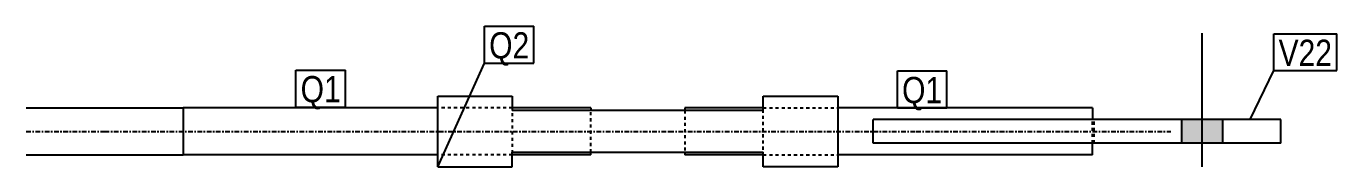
# Model space of a CAD drawing. Header units: millimetres. Extents: x 12 to 17172, y 12 to 422.
# Drawn here: x 4548 to 5383, y 12 to 101 of the extents above; entities that cross this region are included whole.
import ezdxf

# ---------------------------------------------------------------- set-up
doc = ezdxf.new("R2010")
doc.units = ezdxf.units.MM
doc.linetypes.add('DXK_LINE_DOT2', pattern=[3.9198, 1.9599, -1.9599])
doc.linetypes.add('DXK_LINE_DOT3', pattern=[5.9187, 2.979, -0.9799, 0.9799, -0.9799])
doc.layers.add('STÅL', color=7, linetype='Continuous')
doc.layers.add('TEKST', color=7, linetype='Continuous')
doc.styles.add('Arial Narrow', font='ARIALN.TTF', dxfattribs={"height": 0.2})

msp = doc.modelspace()

# ---------------------------------------------------------------- hatches: boundary and pattern name
at = {"layer": 'STÅL', "linetype": 'Continuous'}
msp.add_hatch(color=96, dxfattribs=at).paths.add_polyline_path([(5310.58, 42), (5284.58, 42), (5284.58, 27), (5310.58, 27)])
msp.add_hatch(color=96, dxfattribs=at).paths.add_polyline_path([(5310.58, 42), (5284.58, 42), (5284.58, 27), (5310.58, 27)])

# ---------------------------------------------------------------- linework, layer by layer
at = {"layer": 'STÅL', "color": 96, "linetype": 'Continuous'}
for p, q in [((5297.58, 12), (5297.58, 97)), ((5297.58, 12), (5297.58, 97)), ((5284.58, 27), (5284.58, 42)), ((5284.58, 27), (5284.58, 42)), ((5310.58, 27), (5310.58, 42)), ((5310.58, 27), (5310.58, 42))]:
    msp.add_line(p, q, dxfattribs=at)
at = {"layer": 'STÅL', "color": 2, "linetype": 'Continuous'}
for p, q in [((4810.08, 57), (4857.58, 57)), ((4810.08, 12), (4810.08, 57)), ((4857.58, 57), (4857.58, 47.74)), ((5017.58, 57), (5065.08, 57)), ((5017.58, 47.74), (5017.58, 57)), ((5065.08, 57), (5065.08, 12)), ((4547.58, 49.5), (4647.58, 49.5)), ((4810.08, 49.5), (4647.58, 49.5)), ((4647.58, 49.5), (4647.58, 19.5)), ((4647.58, 49.5), (4647.58, 27)), ((4907.58, 49.5), (4857.58, 49.5)), ((5017.58, 47.74), (4857.58, 47.74)), ((4907.58, 49.5), (4907.58, 47.74)), ((5017.58, 49.5), (4967.58, 49.5)), ((4967.58, 49.5), (4967.58, 47.74)), ((5227.58, 49.5), (5065.08, 49.5)), ((5347.58, 42), (5087.58, 42)), ((5087.58, 27), (5087.58, 42)), ((5227.58, 49.5), (5227.58, 42)), ((5347.58, 27), (5347.58, 42)), ((4647.58, 27), (4647.58, 19.5)), ((5347.58, 27), (5087.58, 27)), ((5227.58, 19.5), (5227.58, 27)), ((4547.58, 19.5), (4647.58, 19.5)), ((4810.08, 19.5), (4647.58, 19.5)), ((4857.58, 12), (4857.58, 21.26)), ((4857.58, 21.26), (5017.58, 21.26)), ((4907.58, 19.5), (4857.58, 19.5)), ((4907.58, 19.5), (4907.58, 21.26)), ((4967.58, 21.26), (4967.58, 19.5)), ((5017.58, 19.5), (4967.58, 19.5)), ((5017.58, 12), (5017.58, 21.26)), ((5227.58, 19.5), (5065.08, 19.5)), ((4810.08, 12), (4857.58, 12)), ((5065.08, 12), (5017.58, 12))]:
    msp.add_line(p, q, dxfattribs=at)
at = {"layer": 'STÅL', "color": 7, "linetype": 'DXK_LINE_DOT2'}
for p, q in [((4857.58, 53.99), (4857.58, 21.26)), ((4857.58, 49.5), (4810.08, 49.5)), ((4907.58, 21.26), (4907.58, 47.74)), ((4967.58, 47.74), (4967.58, 21.51)), ((5017.58, 49.5), (5065.08, 49.5)), ((5017.58, 15.01), (5017.58, 47.74)), ((5227.58, 27), (5227.58, 42)), ((5228.58, 27), (5228.58, 42)), ((4857.58, 19.5), (4810.08, 19.5)), ((4967.58, 21.51), (4967.58, 21.26)), ((5017.58, 19.5), (5065.08, 19.5))]:
    msp.add_line(p, q, dxfattribs=at)
at = {"layer": 'STÅL', "color": 7, "linetype": 'DXK_LINE_DOT3'}
for p, q in [((4547.58, 34.5), (4597.58, 34.5)), ((4597.58, 34.5), (4957.58, 34.5)), ((4957.58, 34.5), (5115.08, 34.5)), ((5115.08, 34.5), (5277.58, 34.5))]:
    msp.add_line(p, q, dxfattribs=at)

# ---------------------------------------------------------------- wipeouts: each hides what was drawn before it
at = {"color": 0}
for points in [[(4868.39, 80.88), (4868.39, 98.38), (4842.81, 98.38), (4842.81, 80.88)], [(5380.33, 76.15), (5380.33, 93.65), (5346.22, 93.65), (5346.22, 76.15)]]:
    msp.add_wipeout(points, dxfattribs=at).dxf.layer = 'TEKST'

# ---------------------------------------------------------------- next in the draw order: wipeouts: each hides what was drawn before it
for points in [[(4868.39, 80.88), (4868.39, 98.38), (4842.81, 98.38), (4842.81, 80.88)], [(5380.33, 76.15), (5380.33, 93.65), (5346.22, 93.65), (5346.22, 76.15)], [(4748.17, 53), (4748.17, 70.5), (4722.58, 70.5), (4722.58, 53)], [(5131.71, 52.44), (5131.71, 69.94), (5106.12, 69.94), (5106.12, 52.44)]]:
    msp.add_wipeout(points, dxfattribs=at).dxf.layer = 'TEKST'

# ---------------------------------------------------------------- next in the draw order: linework, layer by layer
at = {"layer": 'TEKST', "color": 7, "linetype": 'Continuous'}
for p, q in [((4839.81, 101.38), (4871.39, 101.38)), ((4839.81, 77.88), (4839.81, 101.38)), ((4871.39, 77.88), (4871.39, 101.38)), ((5343.22, 96.65), (5383.33, 96.65)), ((5343.22, 73.15), (5343.22, 96.65)), ((5383.33, 73.15), (5383.33, 96.65)), ((4810.08, 12), (4839.81, 77.88)), ((4839.81, 77.88), (4871.39, 77.88)), ((5328.07, 42), (5343.22, 73.15)), ((5343.22, 73.15), (5383.33, 73.15))]:
    msp.add_line(p, q, dxfattribs=at)

# ---------------------------------------------------------------- next in the draw order: texts
at = {"layer": 'TEKST', "color": 3, "style": 'Arial Narrow'}
for s, p in [('Q2', (4842.81, 80.88)), ('V22', (5346.22, 76.15))]:
    msp.add_text(s, height=16.702, dxfattribs=at).set_placement(p)

# ---------------------------------------------------------------- next in the draw order: wipeouts: each hides what was drawn before it
at = {"color": 0}
for points in [[(4748.17, 53), (4748.17, 70.5), (4722.58, 70.5), (4722.58, 53)], [(5131.71, 52.44), (5131.71, 69.94), (5106.12, 69.94), (5106.12, 52.44)]]:
    msp.add_wipeout(points, dxfattribs=at).dxf.layer = 'TEKST'

# ---------------------------------------------------------------- next in the draw order: linework, layer by layer
at = {"layer": 'TEKST', "color": 7, "linetype": 'Continuous'}
for p, q in [((4719.58, 73.5), (4751.17, 73.5)), ((4719.58, 50), (4719.58, 73.5)), ((4751.17, 50), (4751.17, 73.5)), ((5103.12, 72.94), (5134.71, 72.94)), ((5103.12, 49.44), (5103.12, 72.94)), ((5134.71, 49.44), (5134.71, 72.94)), ((4719.58, 50), (4751.17, 50)), ((5103.12, 49.44), (5134.71, 49.44))]:
    msp.add_line(p, q, dxfattribs=at)

# ---------------------------------------------------------------- next in the draw order: texts
at = {"layer": 'TEKST', "color": 3, "style": 'Arial Narrow'}
for p in [(4722.58, 53), (5106.12, 52.44)]:
    msp.add_text('Q1', height=16.702, dxfattribs=at).set_placement(p)

doc.saveas('drawing.dxf')
